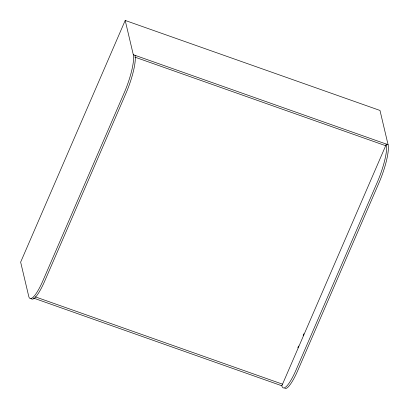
<?xml version="1.0" encoding="UTF-8"?>
<svg xmlns="http://www.w3.org/2000/svg" width="409" height="409" viewBox="0 0 409 409"><rect width="100%" height="100%" fill="white"/><g stroke="black" fill="none" stroke-linecap="round" stroke-linejoin="round"><path stroke-width="0.61" d="M125.205 20.45L20.649 262.128L28.748 296.382A30.711 6.462 -70.5 0 0 42.976 280.584L124.3 92.613A30.711 6.462 -70.5 0 0 133.303 54.709L125.205 20.45L379.987 110.45L388.085 144.709A30.711 6.462 -70.5 0 1 379.082 182.613L297.757 370.585A30.711 6.462 -70.5 0 1 284.736 388.412M297.834 347.773L298.59 346.014M303.156 335.467L303.918 333.713M281.832 385.784L386.387 144.111A30.711 6.462 -70.5 0 1 377.384 182.015L296.06 369.981A30.711 6.462 -70.5 0 1 281.832 385.784L33.451 298.049M133.303 54.709L388.085 144.709M134.909 57.132L385.692 145.722L385.534 145.057M35.353 296.862L282.527 384.174M135.001 55.307A30.711 6.462 -70.5 0 1 125.998 93.211L44.673 281.182A30.711 6.462 -70.5 0 1 30.936 298.284"/></g></svg>
